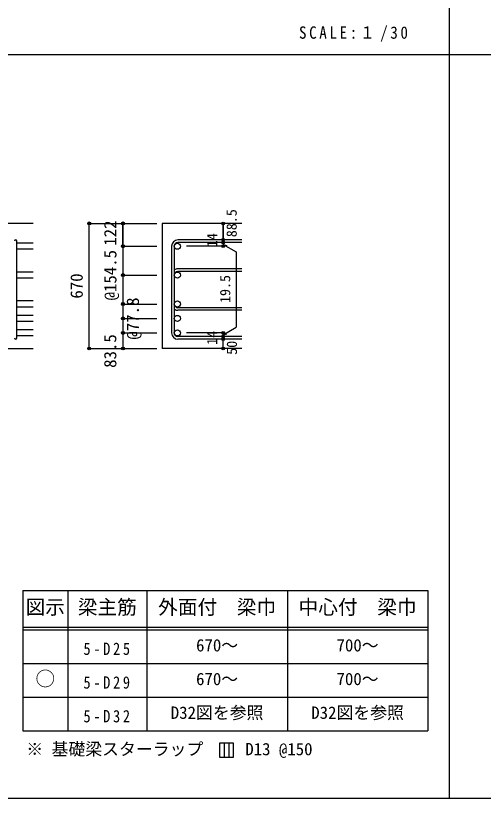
# Model space of a CAD drawing. Units: millimetres at full size, sheet at 1:30, with parts at other scales. Extents: x -5973 to 5954, y -4195 to 4201.
# Drawn here: x -3439 to -942, y -4195 to -15 of the extents above; entities that cross this region are included whole.
import ezdxf
from ezdxf.enums import TextEntityAlignment as Align

# ---------------------------------------------------------------- set-up
doc = ezdxf.new("R2010")
doc.units = ezdxf.units.MM
doc.header["$LTSCALE"] = 30
doc.header["$PDMODE"] = 32
doc.header["$PDSIZE"] = 15
for name, color, linetype in [('0-1_躯体線', 2, 'Continuous'), ('0-5_基礎梁筋', 7, 'Continuous'), ('0-6_スタラップ筋', 7, 'Continuous'), ('0-D_寸法', 4, 'Continuous'), ('6-7_文字', 7, 'Continuous'), ('6-E_枠', 7, 'Continuous'), ('F-0_枠', 6, 'Continuous')]:
    doc.layers.add(name, color=color, linetype=linetype)
doc.styles.add('ＭＳ ゴシック', font='')
doc.styles.get('ＭＳ ゴシック').set_extended_font_data('MS Gothic')

msp = doc.modelspace()

# ---------------------------------------------------------------- linework, layer by layer
at = {"layer": '0-1_躯体線'}
for p, q in [((-3345.8, -1124.89), (-4845.8, -1124.89)), ((-2230.8, -1124.89), (-2655.8, -1124.89)), ((-2655.8, -1124.89), (-2655.8, -1792.96)), ((-3745.8, -1792.96), (-3345.8, -1792.96)), ((-2230.8, -1792.96), (-2655.8, -1792.96))]:
    msp.add_line(p, q, dxfattribs=at)
at = {"layer": '0-5_基礎梁筋'}
for p, q in [((-3345.8, -1230.09), (-3431.8, -1230.09)), ((-3345.8, -1263.09), (-3431.8, -1263.09)), ((-3345.8, -1384.53), (-3431.8, -1384.53)), ((-3345.8, -1417.53), (-3431.8, -1417.53)), ((-3345.8, -1538.96), (-3431.8, -1538.96)), ((-3345.8, -1571.96), (-3431.8, -1571.96)), ((-3345.8, -1615.96), (-3431.8, -1615.96)), ((-3345.8, -1648.96), (-3431.8, -1648.96)), ((-3345.8, -1692.96), (-3431.8, -1692.96)), ((-3345.8, -1725.96), (-3431.8, -1725.96))]:
    msp.add_line(p, q, dxfattribs=at)
at = {"layer": '0-5_基礎梁筋', "color": 3}
for centre in [(-2575.3, -1246.59), (-2575.3, -1401.03), (-2575.3, -1555.46), (-2575.3, -1632.46), (-2575.3, -1709.46)]:
    msp.add_circle(centre, 16.5, dxfattribs=at)
at = {"layer": '0-6_スタラップ筋'}
for p, q in [((-3431.8, -1735.96), (-3431.8, -1220.09)), ((-2605.8, -1246.59), (-2605.8, -1709.46)), ((-2591.8, -1246.59), (-2591.8, -1709.46)), ((-2230.8, -1213.09), (-2572.3, -1213.09)), ((-2230.8, -1227.09), (-2572.3, -1227.09)), ((-2230.8, -1367.53), (-2572.3, -1367.53)), ((-2230.8, -1381.53), (-2572.3, -1381.53)), ((-2230.8, -1574.96), (-2572.3, -1574.96)), ((-2230.8, -1588.96), (-2572.3, -1588.96)), ((-2230.8, -1728.96), (-2572.3, -1728.96)), ((-2230.8, -1742.96), (-2572.3, -1742.96))]:
    msp.add_line(p, q, dxfattribs=at)
for centre, radius, start, end in [((-3438.8, -1220.09), 7, 0, 180), ((-2572.3, -1246.59), 33.5, 90, 180), ((-2572.3, -1246.59), 19.5, 90, 180), ((-2572.3, -1401.03), 33.5, 90, 125.59765), ((-2572.3, -1401.03), 19.5, 90, 180), ((-2572.3, -1555.46), 19.5, 180, 270), ((-2572.3, -1555.46), 33.5, 234.40235, 270), ((-2572.3, -1709.46), 33.5, 180, 270), ((-2572.3, -1709.46), 19.5, 180, 270), ((-3438.8, -1735.96), 7, 180, 0)]:
    msp.add_arc(centre, radius, start, end, dxfattribs=at)
at = {"layer": '0-D_寸法'}
for p, q in [((-3045.8, -1124.89), (-2865.8, -1124.89)), ((-3045.8, -1124.89), (-2865.8, -1124.89)), ((-3045.8, -1792.96), (-3045.8, -1124.89)), ((-2865.8, -1124.89), (-2685.8, -1124.89)), ((-2865.8, -1124.89), (-2685.8, -1124.89)), ((-2865.8, -1246.59), (-2865.8, -1124.89)), ((-2865.8, -1246.59), (-2685.8, -1246.59)), ((-2865.8, -1246.59), (-2685.8, -1246.59)), ((-2865.8, -1246.59), (-2865.8, -1388.89)), ((-2330.8, -1246.59), (-2526.89, -1246.59)), ((-2330.8, -1227.09), (-2330.8, -1213.09)), ((-2330.8, -1227.09), (-2330.8, -1246.59)), ((-2330.8, -1236.84), (-2311.48, -1242.02)), ((-2330.8, -1236.84), (-2260.74, -1277.29)), ((-2260.74, -1277.29), (-2260.74, -1678.76)), ((-2865.8, -1401.03), (-2685.8, -1401.03)), ((-2865.8, -1555.46), (-2685.8, -1555.46)), ((-2865.8, -1632.46), (-2685.8, -1632.46)), ((-2865.8, -1709.46), (-2685.8, -1709.46)), ((-2330.8, -1709.46), (-2526.89, -1709.46)), ((-2330.8, -1719.21), (-2260.74, -1678.76)), ((-2330.8, -1728.96), (-2330.8, -1709.46)), ((-2330.8, -1719.21), (-2311.48, -1714.03)), ((-2330.8, -1742.96), (-2330.8, -1728.96)), ((-2330.8, -1792.96), (-2330.8, -1742.96)), ((-3045.8, -1792.96), (-2865.8, -1792.96)), ((-2865.8, -1792.96), (-2685.8, -1792.96))]:
    msp.add_line(p, q, dxfattribs=at)
for points in [[(-2865.8, -1124.89), (-2865.8, -1246.59), (-2865.8, -1403.36)], [(-2330.8, -1124.89), (-2330.8, -1213.09), (-2330.8, -1124.89)], [(-2865.8, -1403.36), (-2865.8, -1709.46), (-2865.8, -1792.96)]]:
    msp.add_lwpolyline(points, dxfattribs=at)
for centre, radius in [((-3045.8, -1124.89), 8), ((-3045.8, -1124.89), 7.2), ((-3045.8, -1124.89), 6.4), ((-3045.8, -1124.89), 5.6), ((-3045.8, -1124.89), 4.8), ((-3045.8, -1124.89), 4), ((-3045.8, -1124.89), 3.2), ((-3045.8, -1124.89), 2.4), ((-3045.8, -1124.89), 1.6), ((-3045.8, -1124.89), 0.8), ((-2865.8, -1124.89), 8), ((-2865.8, -1124.89), 7.2), ((-2865.8, -1124.89), 6.4), ((-2865.8, -1124.89), 5.6), ((-2865.8, -1124.89), 4.8), ((-2865.8, -1124.89), 4), ((-2865.8, -1124.89), 3.2), ((-2865.8, -1124.89), 2.4), ((-2865.8, -1124.89), 1.6), ((-2865.8, -1124.89), 0.8), ((-2330.8, -1124.89), 4), ((-2330.8, -1124.89), 3.6), ((-2330.8, -1124.89), 3.2), ((-2330.8, -1124.89), 2.8), ((-2330.8, -1124.89), 2.4), ((-2330.8, -1124.89), 2), ((-2330.8, -1124.89), 1.6), ((-2330.8, -1124.89), 1.2), ((-2330.8, -1124.89), 0.8), ((-2330.8, -1124.89), 0.4), ((-2330.8, -1213.09), 4), ((-2330.8, -1213.09), 3.6), ((-2330.8, -1213.09), 3.2), ((-2330.8, -1213.09), 2.8), ((-2330.8, -1213.09), 2.4), ((-2330.8, -1213.09), 2), ((-2330.8, -1213.09), 1.6), ((-2330.8, -1213.09), 1.2), ((-2865.8, -1246.59), 8), ((-2865.8, -1246.59), 7.2), ((-2865.8, -1246.59), 6.4), ((-2865.8, -1246.59), 5.6), ((-2865.8, -1246.59), 4.8), ((-2865.8, -1246.59), 4), ((-2865.8, -1246.59), 3.2), ((-2865.8, -1246.59), 2.4), ((-2865.8, -1246.59), 1.6), ((-2865.8, -1246.59), 0.8), ((-2330.8, -1227.09), 4), ((-2330.8, -1246.59), 4), ((-2330.8, -1227.09), 3.6), ((-2330.8, -1246.59), 3.6), ((-2330.8, -1227.09), 3.2), ((-2330.8, -1246.59), 3.2), ((-2330.8, -1227.09), 2.8), ((-2330.8, -1246.59), 2.8), ((-2330.8, -1227.09), 2.4), ((-2330.8, -1246.59), 2.4), ((-2330.8, -1227.09), 2), ((-2330.8, -1246.59), 2), ((-2330.8, -1227.09), 1.6), ((-2330.8, -1246.59), 1.6), ((-2330.8, -1227.09), 1.2), ((-2330.8, -1246.59), 1.2), ((-2330.8, -1213.09), 0.8), ((-2330.8, -1227.09), 0.8), ((-2330.8, -1246.59), 0.8), ((-2330.8, -1213.09), 0.4), ((-2330.8, -1227.09), 0.4), ((-2330.8, -1246.59), 0.4), ((-2865.8, -1401.03), 8), ((-2865.8, -1401.03), 7.2), ((-2865.8, -1401.03), 6.4), ((-2865.8, -1401.03), 5.6), ((-2865.8, -1401.03), 4.8), ((-2865.8, -1401.03), 4), ((-2865.8, -1401.03), 3.2), ((-2865.8, -1401.03), 2.4), ((-2865.8, -1401.03), 1.6), ((-2865.8, -1401.03), 0.8), ((-2865.8, -1555.46), 8), ((-2865.8, -1555.46), 7.2), ((-2865.8, -1555.46), 6.4), ((-2865.8, -1555.46), 5.6), ((-2865.8, -1555.46), 4.8), ((-2865.8, -1555.46), 4), ((-2865.8, -1555.46), 3.2), ((-2865.8, -1555.46), 2.4), ((-2865.8, -1555.46), 1.6), ((-2865.8, -1555.46), 0.8), ((-2865.8, -1632.46), 8), ((-2865.8, -1632.46), 7.2), ((-2865.8, -1632.46), 6.4), ((-2865.8, -1632.46), 5.6), ((-2865.8, -1632.46), 4.8), ((-2865.8, -1632.46), 4), ((-2865.8, -1632.46), 3.2), ((-2865.8, -1632.46), 2.4), ((-2865.8, -1632.46), 1.6), ((-2865.8, -1632.46), 0.8), ((-2865.8, -1709.46), 8), ((-2865.8, -1709.46), 7.2), ((-2865.8, -1709.46), 6.4), ((-2865.8, -1709.46), 5.6), ((-2865.8, -1709.46), 4.8), ((-2865.8, -1709.46), 4), ((-2865.8, -1709.46), 3.2), ((-2865.8, -1709.46), 2.4), ((-2865.8, -1709.46), 1.6), ((-2865.8, -1709.46), 0.8), ((-2330.8, -1709.46), 4), ((-2330.8, -1709.46), 3.6), ((-2330.8, -1709.46), 3.2), ((-2330.8, -1709.46), 2.8), ((-2330.8, -1709.46), 2.4), ((-2330.8, -1709.46), 2), ((-2330.8, -1709.46), 1.6), ((-2330.8, -1709.46), 1.2), ((-2330.8, -1709.46), 0.8), ((-2330.8, -1709.46), 0.4), ((-2330.8, -1728.96), 4), ((-2330.8, -1742.96), 4), ((-2330.8, -1728.96), 3.6), ((-2330.8, -1742.96), 3.6), ((-2330.8, -1728.96), 3.2), ((-2330.8, -1742.96), 3.2), ((-2330.8, -1728.96), 2.8), ((-2330.8, -1742.96), 2.8), ((-2330.8, -1728.96), 2.4), ((-2330.8, -1742.96), 2.4), ((-2330.8, -1728.96), 2), ((-2330.8, -1742.96), 2), ((-2330.8, -1728.96), 1.6), ((-2330.8, -1742.96), 1.6), ((-2330.8, -1728.96), 1.2), ((-2330.8, -1742.96), 1.2), ((-2330.8, -1728.96), 0.8), ((-2330.8, -1742.96), 0.8), ((-2330.8, -1728.96), 0.4), ((-2330.8, -1742.96), 0.4), ((-3045.8, -1792.96), 7.2), ((-3045.8, -1792.96), 6.4), ((-3045.8, -1792.96), 5.6), ((-3045.8, -1792.96), 4.8), ((-3045.8, -1792.96), 4), ((-3045.8, -1792.96), 3.2), ((-3045.8, -1792.96), 2.4), ((-3045.8, -1792.96), 1.6), ((-3045.8, -1792.96), 0.8), ((-2865.8, -1792.96), 7.2), ((-2865.8, -1792.96), 6.4), ((-2865.8, -1792.96), 5.6), ((-2865.8, -1792.96), 4.8), ((-2865.8, -1792.96), 4), ((-2865.8, -1792.96), 3.2), ((-2865.8, -1792.96), 2.4), ((-2865.8, -1792.96), 1.6), ((-2865.8, -1792.96), 0.8), ((-2330.8, -1792.96), 4), ((-2330.8, -1792.96), 3.6), ((-2330.8, -1792.96), 3.2), ((-2330.8, -1792.96), 2.8), ((-2330.8, -1792.96), 2.4), ((-2330.8, -1792.96), 2), ((-2330.8, -1792.96), 1.6), ((-2330.8, -1792.96), 1.2), ((-2330.8, -1792.96), 0.8), ((-2330.8, -1792.96), 0.4)]:
    msp.add_circle(centre, radius, dxfattribs=at)
at = {"layer": '0-D_寸法', "color": 7}
for p in [(-3045.8, -1124.89), (-2865.8, -1124.89), (-2330.8, -1124.89), (-2330.8, -1213.09), (-2865.8, -1246.59), (-2330.8, -1227.09), (-2330.8, -1246.59), (-2865.8, -1401.03), (-2865.8, -1555.46), (-2865.8, -1632.46), (-2865.8, -1709.46), (-2330.8, -1709.46), (-2330.8, -1709.46), (-2330.8, -1728.96), (-2330.8, -1742.96), (-3045.8, -1792.96), (-2865.8, -1792.96), (-2330.8, -1792.96)]:
    msp.add_point(p, dxfattribs=at)
at = {"layer": '6-7_文字'}
for p, q in [((-2325.5, -3900.65), (-2325.5, -3975.65)), ((-2300.5, -3900.65), (-2300.5, -3975.65))]:
    msp.add_line(p, q, dxfattribs=at)
msp.add_lwpolyline([(-2350.5, -3975.65), (-2275.5, -3975.65), (-2275.5, -3900.65), (-2350.5, -3900.65)], close=True, dxfattribs=at)
at = {"layer": '6-E_枠', "color": 3}
for p, q in [((-3400.52, -3085.43), (-3400.52, -3835.43)), ((-3400.52, -3085.43), (-1238, -3085.43)), ((-1238, -3085.43), (-1238, -3835.43)), ((-3400.52, -3835.43), (-1238, -3835.43))]:
    msp.add_line(p, q, dxfattribs=at)
at = {"layer": '6-E_枠'}
for p, q in [((-3160.52, -3085.43), (-3160.52, -3835.43)), ((-2738, -3085.43), (-2738, -3835.43)), ((-1988, -3085.43), (-1988, -3835.43)), ((-3400.52, -3280.43), (-1238, -3280.43)), ((-3400.52, -3295.43), (-1238, -3295.43)), ((-3400.52, -3475.43), (-1238, -3475.43)), ((-3400.52, -3655.43), (-1238, -3655.43))]:
    msp.add_line(p, q, dxfattribs=at)
at = {"layer": 'F-0_枠', "color": 2}
for p, q in [((-1124.64, 4201.15), (-1124.64, -4195.24)), ((-5972.88, -222.05), (3723.6, -222.05))]:
    msp.add_line(p, q, dxfattribs=at)
at = {"layer": 'F-0_枠'}
msp.add_line((5954.1, -4195.24), (-5972.88, -4195.24), dxfattribs=at)

# ---------------------------------------------------------------- texts
at = {"layer": '0-D_寸法', "style": 'ＭＳ ゴシック'}
for s, height, p in [('88.5', 54.99, (-2241.9, -1198.49)), ('122', 65.98, (-2881.21, -1243.99)), ('14', 54.99, (-2346.03, -1251.76)), ('@154.5', 65.98, (-2880.8, -1536.03)), ('670', 65.98, (-3060.8, -1526.43)), ('19.5', 54.99, (-2276.48, -1549.96)), ('@77.8', 65.98, (-2760.8, -1744.96)), ('14', 54.99, (-2346.06, -1773.64)), ('83.5', 65.98, (-2881.42, -1896.12)), ('50', 54.99, (-2240.8, -1826.46))]:
    msp.add_text(s, height=height, rotation=90, dxfattribs=at).set_placement(p, align=Align.BOTTOM_LEFT)
at = {"layer": '6-7_文字', "color": 2, "style": 'ＭＳ ゴシック'}
for s, p in [('図示', (-3385.52, -3235.43)), ('梁主筋', (-3106.76, -3235.43)), ('外面付\u3000梁巾', (-2678, -3235.43)), ('中心付\u3000梁巾', (-1928, -3235.43)), ('○', (-3333.02, -3617.93))]:
    msp.add_text(s, height=76.98, dxfattribs=at).set_placement(p, align=Align.BOTTOM_LEFT)
at = {"layer": '6-7_文字', "style": 'ＭＳ ゴシック'}
for s, p in [('670～', (-2475.5, -3430.43)), ('700～', (-1725.5, -3430.43)), ('670～', (-2475.5, -3610.43)), ('700～', (-1725.5, -3610.43)), ('D32図を参照', (-2610.5, -3790.43)), ('D32図を参照', (-1860.5, -3790.43)), ('※ 基礎梁スターラップ     D13 @150', (-3381.96, -3985.01))]:
    msp.add_text(s, height=65.98, dxfattribs=at).set_placement(p, align=Align.BOTTOM_LEFT)
at = {"layer": '6-7_文字', "color": 2, "insert": (-1925.98, -154.55), "char_height": 65.98, "attachment_point": 7, "style": 'ＭＳ ゴシック'}
msp.add_mtext('\\T1.34;\\W0.9;SCALE:１/30', dxfattribs=at)
at = {"layer": '6-7_文字', "char_height": 65.98, "attachment_point": 7, "style": 'ＭＳ ゴシック'}
for s, insert in [('\\T1.38;\\W0.85;5-D25', (-3076.76, -3430.43)), ('\\T1.38;\\W0.85;5-D29', (-3076.76, -3610.43)), ('\\T1.38;\\W0.85;5-D32', (-3076.76, -3790.43))]:
    msp.add_mtext(s, dxfattribs=dict(at, insert=insert))

doc.saveas('drawing.dxf')
